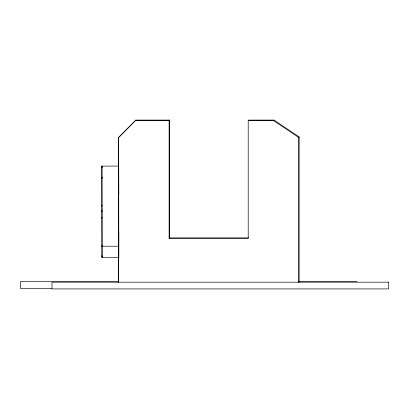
<?xml version="1.0" encoding="UTF-8"?>
<svg xmlns="http://www.w3.org/2000/svg" width="409" height="409" viewBox="0 0 409 409"><rect width="100%" height="100%" fill="white"/><g stroke="black" fill="none" stroke-linecap="round" stroke-linejoin="round"><path stroke-width="0.61" d="M101.923 178.094L101.923 177.189M101.907 166.494L101.907 166.095L101.959 167.71M101.974 218.161L101.974 217.256M101.969 177.961L101.969 177.189L101.974 178.068M102.071 256.924L102.071 257.327L101.923 166.095L101.953 167.368M118.646 282.532L118.799 231.438M118.625 282.527L118.625 137.46L135.911 120.082L169.571 120.082L169.571 237.885L169.111 238.432L248.207 238.432L248.207 120.629L248.662 120.082L274.035 120.082L299.148 136.913L299.148 281.98M169.111 238.432L169.111 120.629L169.571 120.082M248.207 120.629L273.58 120.629L274.035 120.082M298.693 282.527L298.693 137.46L299.148 136.913M135.911 120.082L118.625 137.46L118.799 194.531M118.784 166.074L101.861 166.095L101.994 257.327L118.901 257.302M101.964 246.228L118.794 246.208M135.456 120.629L169.111 120.629M169.571 237.885L248.662 237.885M118.544 281.637L20.45 281.637L20.45 288.371L51.912 288.371M298.227 281.637L357.021 281.637M273.58 120.629L298.693 137.46M102.025 257.327L102.02 255.727M101.959 205.257L101.959 206.162M101.964 210.456L101.964 211.709M102.01 245.323L102.01 246.228M118.692 166.074L118.804 257.302M388.55 282.184L51.979 282.184L51.979 288.918L388.55 288.918L388.55 282.184"/></g></svg>
